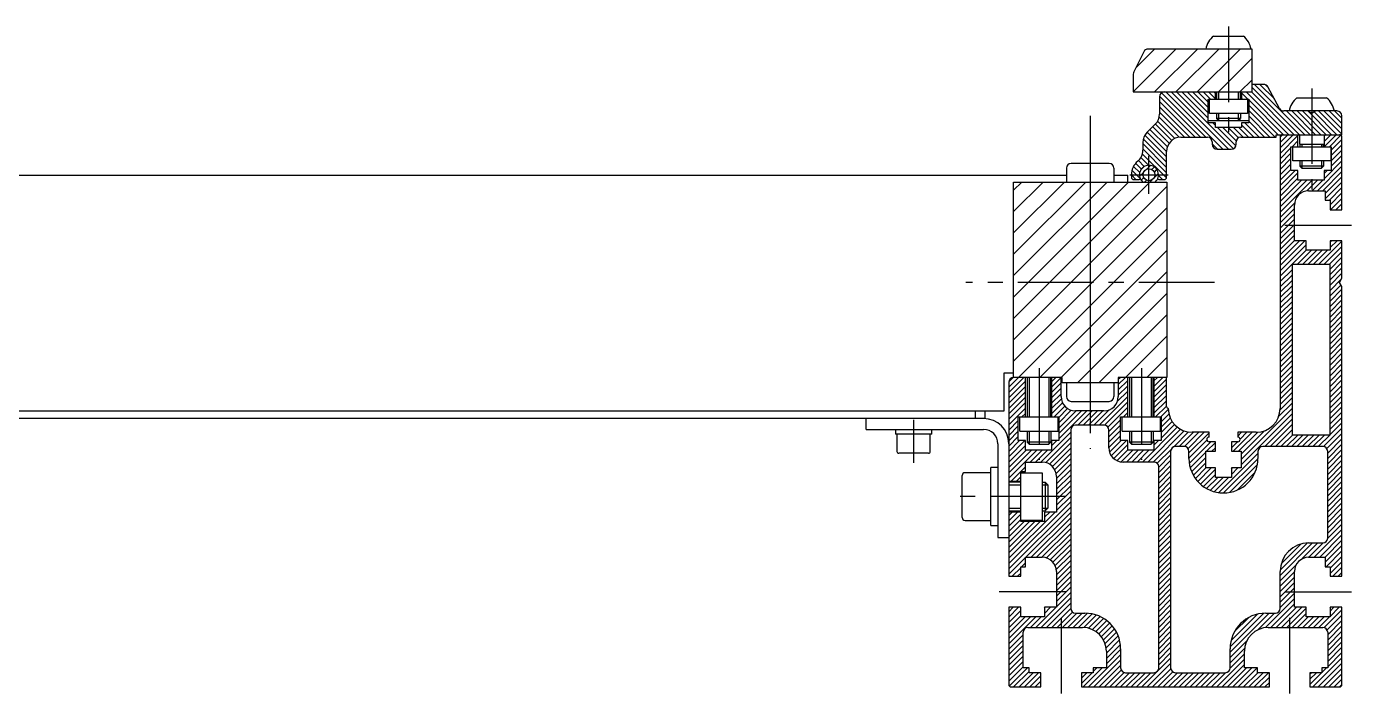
# Model space of a CAD drawing. Extents: x -10 to 4074, y -8 to 1101.
# Drawn here: x 3795.4 to 4073.7, y 66 to 206.8 of the extents above; entities that cross this region are included whole.
import ezdxf

# ---------------------------------------------------------------- set-up
doc = ezdxf.new("R2010")
doc.units = 0
doc.header["$LTSCALE"] = 0.5
doc.linetypes.add('CENTER', pattern=[50.8, 31.75, -6.35, 6.35, -6.35])
for name, color, linetype in [('MSM_CENTER', 1, 'CENTER'), ('MSM_CONTINUOUS', 7, 'CONTINUOUS'), ('MSM_NARROW', 5, 'CONTINUOUS')]:
    doc.layers.add(name, color=color, linetype=linetype)

msp = doc.modelspace()

# ---------------------------------------------------------------- linework, layer by layer
at = {"layer": 'MSM_CENTER'}
for p, q in [((4047.9, 206.75), (4047.9, 183.5)), ((4065.4, 193.75), (4065.4, 172.5)), ((4018.85, 188), (4018.85, 118)), ((4031.2, 171.6), (4031.2, 179.6)), ((4027.2, 175.6), (4035.2, 175.6)), ((4059.75, 165), (4073.75, 165)), ((4044.95, 153), (3992.75, 153)), ((4008.1, 135), (4008.1, 115.75)), ((4029.6, 135), (4029.6, 115.75)), ((3981.75, 124.1), (3981.75, 115.1)), ((4013.75, 108), (3989.95, 108)), ((4013.75, 88), (3999.75, 88)), ((4059.75, 88), (4073.75, 88)), ((4012.75, 82.5), (4012.75, 66)), ((4060.75, 82.5), (4060.75, 66))]:
    msp.add_line(p, q, dxfattribs=at)
at = {"layer": 'MSM_CONTINUOUS'}
for p, q in [((4044.77, 204.75), (4051.02, 204.75)), ((4030.12, 201.45), (4028.01, 197.21)), ((4052.9, 202), (4031.02, 202)), ((4052.9, 193), (4052.9, 202)), ((4027.9, 196.76), (4027.9, 193)), ((4027.9, 193), (4052.9, 193)), ((4045.15, 191.5), (4045.15, 193)), ((4045.4, 193), (4045.4, 191.5)), ((4050.4, 191.5), (4050.4, 193)), ((4050.65, 193), (4050.65, 191.5)), ((4055.3, 194.6), (4052.9, 194.6)), ((4058.62, 189.53), (4056.18, 194.07)), ((4033.4, 192), (4033.4, 188.34)), ((4043.65, 191.5), (4052.15, 191.5)), ((4043.65, 186.5), (4043.65, 191.5)), ((4043.9, 188.5), (4043.9, 191.5)), ((4051.9, 191.5), (4051.9, 188.5)), ((4052.15, 191.5), (4052.15, 186.5)), ((4062.27, 191.75), (4068.52, 191.75)), ((4043.65, 187), (4052.15, 187)), ((4051.9, 188.5), (4043.9, 188.5)), ((4045.4, 188.5), (4045.4, 187.43)), ((4050.4, 187.43), (4045.4, 187.43)), ((4045.4, 187.43), (4045.83, 187)), ((4049.97, 187), (4050.4, 187.43)), ((4050.4, 188.5), (4050.4, 187.43)), ((4070.7, 189), (4059.5, 189)), ((4065.4, 188.5), (4064.53, 189)), ((4066.27, 189), (4065.4, 188.5)), ((4071.7, 184), (4071.7, 188)), ((4032.52, 186.22), (4030.78, 184.48)), ((4045.15, 186.5), (4043.65, 186.5)), ((4045.15, 185.5), (4045.15, 186.5)), ((4050.65, 185.5), (4045.15, 185.5)), ((4050.65, 186.5), (4050.65, 185.5)), ((4052.15, 186.5), (4050.65, 186.5)), ((4057.9, 184), (4071.7, 184)), ((4057.9, 183.5), (4057.9, 184)), ((4062.5, 181.5), (4062.5, 184)), ((4062.8, 184), (4062.8, 182)), ((4068, 184), (4068, 181.5)), ((4029.9, 182.36), (4029.9, 180.74)), ((4037.9, 183.5), (4043.5, 183.5)), ((4044.5, 182.5), (4044.5, 182)), ((4045.5, 181), (4048.5, 181)), ((4049.5, 182), (4049.5, 182.5)), ((4050.5, 183.5), (4057.9, 183.5)), ((4058.75, 183.5), (4058.75, 126.51)), ((4061, 181.5), (4069.5, 181.5)), ((4061, 176.5), (4061, 181.5)), ((4061.4, 178.5), (4061.4, 181.5)), ((4062.8, 182), (4068, 182)), ((4062.9, 182), (4062.9, 181.5)), ((4067.9, 181.5), (4067.9, 182)), ((4069.4, 181.5), (4069.4, 178.5)), ((4069.5, 181.5), (4069.5, 176.5)), ((4071.75, 168.25), (4071.75, 183.5)), ((4034.9, 175.1), (4034.9, 180.5)), ((4069.4, 178.5), (4061.4, 178.5)), ((4062.9, 178.5), (4062.9, 177.43)), ((4067.9, 178.5), (4067.9, 177.43)), ((3539.65, 175.5), (4013.85, 175.5)), ((4013.85, 177), (4013.85, 174.08)), ((4022.85, 178), (4014.85, 178)), ((4023.85, 177), (4023.85, 174.08)), ((4023.85, 175.5), (4026.75, 175.5)), ((4026.75, 174.08), (4026.75, 175.5)), ((4027.5, 175.6), (4027.5, 175.1)), ((4062.5, 176.5), (4061, 176.5)), ((4062.5, 174.5), (4062.5, 176.5)), ((4067.9, 177.43), (4062.9, 177.43)), ((4062.9, 177.43), (4063.33, 177)), ((4063.33, 177), (4067.47, 177)), ((4067.47, 177), (4067.9, 177.43)), ((4068, 176.5), (4068, 174.5)), ((4069.5, 176.5), (4068, 176.5)), ((4002.75, 174.08), (4034.95, 174.08)), ((4002.75, 133), (4002.75, 174.08)), ((4018.85, 174.08), (4018.85, 131.92)), ((4028, 174.6), (4029.11, 174.6)), ((4033.29, 174.6), (4034.4, 174.6)), ((4034.95, 174.08), (4034.95, 133)), ((4068, 174.5), (4062.5, 174.5)), ((4064.75, 172.25), (4068.25, 172.25)), ((4068.25, 172.25), (4068.25, 170.25)), ((4068.25, 170.25), (4069.25, 170.25)), ((4069.25, 170.25), (4069.25, 168.25)), ((4061.75, 161.75), (4061.75, 169.25)), ((4069.25, 168.25), (4071.75, 168.25)), ((4064.25, 161.75), (4061.75, 161.75)), ((4064.25, 159.75), (4064.25, 161.75)), ((4071.75, 161.75), (4069.25, 161.75)), ((4069.25, 161.75), (4069.25, 159.75)), ((4071.75, 153.87), (4071.75, 161.75)), ((4069.25, 159.75), (4064.25, 159.75)), ((4069.25, 156.75), (4061.25, 156.75)), ((4061.25, 156.75), (4061.25, 121)), ((4069.25, 121), (4069.25, 156.75)), ((4071.25, 153), (4071.75, 153.87)), ((4071.75, 152.13), (4071.25, 153)), ((4071.75, 91.25), (4071.75, 152.13)), ((4000.75, 126), (4000.75, 134)), ((4000.75, 134), (4002.75, 134)), ((4001.75, 132), (4001.75, 91.25)), ((4012.95, 133), (4002.75, 133)), ((4005.25, 124.75), (4005.25, 133)), ((4005.6, 133), (4005.6, 124.75)), ((4010.6, 124.75), (4010.6, 133)), ((4010.75, 133), (4010.75, 124.75)), ((4012.75, 129), (4012.75, 133)), ((4012.95, 131.92), (4012.95, 133)), ((4024.75, 131.92), (4012.95, 131.92)), ((4013.85, 131.92), (4013.85, 129)), ((4023.85, 131.92), (4023.85, 129)), ((4024.75, 133), (4024.75, 129)), ((4034.95, 133), (4024.75, 133)), ((4026.75, 124.75), (4026.75, 133)), ((4027.1, 133), (4027.1, 124.75)), ((4032.1, 124.75), (4032.1, 133)), ((4032.25, 133), (4032.25, 124.75)), ((4034.85, 126.91), (4034.85, 133)), ((3552.75, 126), (4000.75, 126)), ((3994.75, 124.4), (3994.75, 126)), ((3996.75, 124.4), (3996.75, 126)), ((4014.85, 128), (4022.85, 128)), ((4021.75, 126), (4015.75, 126)), ((3996.75, 124.4), (3556.75, 124.4)), ((3971.75, 122.1), (3971.75, 124.4)), ((4003.75, 124.75), (4012.25, 124.75)), ((4003.75, 119.75), (4003.75, 124.75)), ((4004.1, 121.75), (4004.1, 124.75)), ((4012.1, 121.75), (4012.1, 124.75)), ((4012.25, 124.75), (4012.25, 119.75)), ((4021.75, 123), (4015.75, 123)), ((4025.25, 124.75), (4033.75, 124.75)), ((4025.25, 119.75), (4025.25, 124.75)), ((4025.6, 121.75), (4025.6, 124.75)), ((4033.6, 121.75), (4033.6, 124.75)), ((4033.75, 124.75), (4033.75, 119.75)), ((3971.75, 122.1), (3996.45, 122.1)), ((3977.95, 122.1), (3977.95, 121.1)), ((3985.55, 121.1), (3977.95, 121.1)), ((3978.25, 121.1), (3978.25, 117.5)), ((3985.25, 117.5), (3985.25, 121.1)), ((3985.55, 121.1), (3985.55, 122.1)), ((4005.25, 119.75), (4003.75, 119.75)), ((4004.1, 121.75), (4012.1, 121.75)), ((4005.25, 117.75), (4005.25, 119.75)), ((4005.6, 121.75), (4005.6, 119.43)), ((4010.6, 121.75), (4010.6, 119.43)), ((4010.75, 119.75), (4010.75, 117.75)), ((4012.25, 119.75), (4010.75, 119.75)), ((4014.75, 122), (4014.75, 84.5)), ((4022.75, 118.25), (4022.75, 122)), ((4026.75, 119.75), (4025.25, 119.75)), ((4025.6, 121.75), (4033.6, 121.75)), ((4026.75, 117.75), (4026.75, 119.75)), ((4027.1, 121.75), (4027.1, 119.43)), ((4032.1, 121.75), (4032.1, 119.43)), ((4032.25, 119.75), (4032.25, 117.75)), ((4033.75, 119.75), (4032.25, 119.75)), ((4043.85, 121.51), (4040.25, 121.51)), ((4043.85, 120.51), (4043.85, 121.51)), ((4049.85, 121.51), (4049.85, 120.51)), ((4053.75, 121.51), (4049.85, 121.51)), ((4061.25, 121), (4069.25, 121)), ((3984.85, 117.1), (3978.65, 117.1)), ((3999.45, 119.1), (3999.45, 99.4)), ((4010.75, 117.75), (4005.25, 117.75)), ((4010.6, 119.43), (4005.6, 119.43)), ((4005.6, 119.43), (4006.03, 119)), ((4006.03, 119), (4010.17, 119)), ((4010.17, 119), (4010.6, 119.43)), ((4032.25, 117.75), (4026.75, 117.75)), ((4032.1, 119.43), (4027.1, 119.43)), ((4027.1, 119.43), (4027.53, 119)), ((4027.53, 119), (4031.67, 119)), ((4031.67, 119), (4032.1, 119.43)), ((4035.75, 117.5), (4035.75, 72)), ((4038.6, 118.5), (4036.75, 118.5)), ((4039.6, 116), (4039.6, 117.5)), ((4043.15, 117.51), (4045.15, 117.51)), ((4043.15, 114.01), (4043.15, 117.51)), ((4045.15, 119.51), (4043.85, 119.51)), ((4045.15, 117.51), (4045.15, 119.51)), ((4048.55, 119.51), (4048.55, 117.51)), ((4049.85, 119.51), (4048.55, 119.51)), ((4048.55, 117.51), (4050.55, 117.51)), ((4050.55, 117.51), (4050.55, 114.01)), ((4054.1, 117.5), (4054.1, 116)), ((4067.75, 118.5), (4055.1, 118.5)), ((4068.75, 99.25), (4068.75, 117.5)), ((4005.25, 115.25), (4008.75, 115.25)), ((4005.25, 113.25), (4005.25, 115.25)), ((4032.25, 115.25), (4025.75, 115.25)), ((4033.25, 72), (4033.25, 114.25)), ((3991.95, 103.6), (3991.95, 112.4)), ((3997.95, 113), (3992.55, 113)), ((3997.95, 101.9), (3997.95, 114.1)), ((3999.45, 114.1), (3997.95, 114.1)), ((4004.25, 102.75), (4004.25, 113.25)), ((4004.25, 113.25), (4005.25, 113.25)), ((4004.25, 113), (4008.75, 113)), ((4008.75, 113), (4008.75, 103)), ((4011.75, 112.25), (4011.75, 104.75)), ((4045.15, 114.01), (4043.15, 114.01)), ((4045.15, 112.01), (4045.15, 114.01)), ((4048.55, 112.01), (4045.15, 112.01)), ((4048.55, 114.01), (4048.55, 112.01)), ((4050.55, 114.01), (4048.55, 114.01)), ((4001.75, 111.25), (4004.25, 111.25)), ((4004.25, 111), (4001.75, 111)), ((4008.75, 111), (4009.41, 111)), ((4009.95, 110.46), (4009.41, 111)), ((4009.41, 111), (4009.41, 105)), ((4009.95, 110.46), (4009.95, 105.54)), ((4001.75, 105), (4004.25, 105)), ((4004.25, 104.75), (4001.75, 104.75)), ((4008.75, 105), (4009.41, 105)), ((4009.25, 104.75), (4009.25, 102.75)), ((4011.75, 104.75), (4009.25, 104.75)), ((4009.41, 105), (4009.95, 105.54)), ((3992.55, 103), (3997.95, 103)), ((3997.95, 101.9), (3999.45, 101.9)), ((4008.75, 103), (4004.25, 103)), ((4009.25, 102.75), (4004.25, 102.75)), ((3999.45, 99.4), (4001.75, 99.4)), ((4064.75, 98.25), (4067.75, 98.25)), ((4005.25, 95.25), (4008.75, 95.25)), ((4005.25, 93.25), (4005.25, 95.25)), ((4064.75, 95.25), (4068.25, 95.25)), ((4068.25, 95.25), (4068.25, 93.25)), ((4004.25, 91.25), (4004.25, 93.25)), ((4004.25, 93.25), (4005.25, 93.25)), ((4011.75, 92.25), (4011.75, 84.75)), ((4058.75, 84.5), (4058.75, 92.25)), ((4061.75, 84.75), (4061.75, 92.25)), ((4068.25, 93.25), (4069.25, 93.25)), ((4069.25, 93.25), (4069.25, 91.25)), ((4001.75, 91.25), (4004.25, 91.25)), ((4069.25, 91.25), (4071.75, 91.25)), ((4001.75, 84.75), (4001.75, 68.5)), ((4004.25, 84.75), (4001.75, 84.75)), ((4004.25, 82.75), (4004.25, 84.75)), ((4009.25, 84.75), (4009.25, 82.75)), ((4011.75, 84.75), (4009.25, 84.75)), ((4064.25, 84.75), (4061.75, 84.75)), ((4064.25, 82.75), (4064.25, 84.75)), ((4069.25, 84.75), (4069.25, 82.75)), ((4071.75, 84.75), (4069.25, 84.75)), ((4071.75, 68.5), (4071.75, 84.75)), ((4009.25, 82.75), (4004.25, 82.75)), ((4015.75, 83.5), (4017.75, 83.5)), ((4055.75, 83.5), (4057.75, 83.5)), ((4069.25, 82.75), (4064.25, 82.75)), ((4004.75, 72), (4004.75, 79.5)), ((4005.75, 80.5), (4017.25, 80.5)), ((4056.25, 80.5), (4067.75, 80.5)), ((4068.75, 79.5), (4068.75, 72)), ((4022.25, 75.5), (4022.25, 72)), ((4025.25, 76), (4025.25, 72)), ((4048.25, 72), (4048.25, 76)), ((4051.25, 72), (4051.25, 75.5)), ((4006, 72), (4004.75, 72)), ((4006, 71), (4006, 72)), ((4008.5, 71), (4006, 71)), ((4008.5, 68), (4008.5, 71)), ((4017, 71), (4017, 68)), ((4019.5, 71), (4017, 71)), ((4019.5, 72), (4019.5, 71)), ((4022.25, 72), (4019.5, 72)), ((4026.25, 71), (4032.25, 71)), ((4036.75, 71), (4047.25, 71)), ((4054, 72), (4051.25, 72)), ((4054, 71), (4054, 72)), ((4056.5, 71), (4054, 71)), ((4056.5, 68), (4056.5, 71)), ((4065, 71), (4065, 68)), ((4067.5, 71), (4065, 71)), ((4067.5, 72), (4067.5, 71)), ((4068.75, 72), (4067.5, 72)), ((4002.25, 68), (4008.5, 68)), ((4017, 68), (4056.5, 68)), ((4065, 68), (4071.25, 68))]:
    msp.add_line(p, q, dxfattribs=at)
msp.add_circle((4031.2, 175.6), 1.25, dxfattribs=at)
for centre, radius, start, end in [((4047.81, 201.1), 4.75, 129.7731, 169.0684), ((4047.99, 201.1), 4.75, 10.9316, 50.2269), ((4031.02, 201), 1, 90, 153.4349), ((4028.9, 196.76), 1, 153.4349, 180), ((4034.4, 192), 1, 90, 180), ((4055.3, 193.6), 1, 28.1786, 90), ((4059.5, 190), 1, 208.1786, 270), ((4065.31, 188.1), 4.75, 129.7731, 169.0684), ((4065.49, 188.1), 4.75, 10.9316, 50.2269), ((4030.4, 188.34), 3, 315, 0), ((4070.7, 188), 1, 360, 90), ((4032.9, 182.36), 3, 135, 180), ((4059.25, 183.5), 0.5, 90, 180), ((4071.25, 183.5), 0.5, 360, 90), ((4037.9, 180.5), 3, 90, 180), ((4043.5, 182.5), 1, 360, 90), ((4045.5, 182), 1, 180, 270), ((4048.5, 182), 1, 270, 0), ((4050.5, 182.5), 1, 90, 180), ((4031.2, 175.6), 3.7, 129.9255, 180), ((4026.9, 180.74), 3, 309.9255, 360), ((4014.85, 177), 1, 90, 180), ((4022.85, 177), 1, 0, 90), ((4031.2, 175.6), 2, 310.5358, 229.4642), ((4028, 175.1), 0.5, 180, 270), ((4029.11, 174.9), 0.3, 270, 333.3458), ((4033.29, 174.9), 0.3, 206.6542, 270), ((4034.4, 175.1), 0.5, 270, 360), ((4064.75, 169.25), 3, 90, 180), ((4002.75, 132), 1, 90, 180), ((4015.75, 129), 3, 180, 270), ((4014.85, 129), 1, 180, 270), ((4021.75, 129), 3, 270, 0), ((4022.85, 129), 1, 270, 360), ((4035.73, 127.38), 1, 208.5701, 241.4299), ((4040.25, 126.51), 5, 180, 270), ((4053.75, 126.51), 5, 270, 360), ((3996.45, 119.1), 5.3, 0, 90), ((4015.75, 122), 1, 90, 180), ((4021.75, 122), 1, 360, 90), ((3996.45, 119.1), 3, 360, 90), ((4043.85, 120.01), 0.5, 90, 270), ((4049.85, 120.01), 0.5, 270, 90), ((3978.65, 117.5), 0.4, 180, 270), ((3984.85, 117.5), 0.4, 270, 0), ((4025.75, 118.25), 3, 180, 270), ((4036.75, 117.5), 1, 90, 180), ((4038.6, 117.5), 1, 360, 90), ((4055.1, 117.5), 1, 90, 180), ((4067.75, 117.5), 1, 360, 90), ((4008.75, 112.25), 3, 360, 90), ((4032.25, 114.25), 1, 360, 90), ((4046.85, 116), 7.25, 180, 0), ((3992.55, 112.4), 0.6, 90, 180), ((3992.55, 103.6), 0.6, 180, 270), ((4064.75, 92.25), 6, 90, 180), ((4067.75, 99.25), 1, 270, 0), ((4008.75, 92.25), 3, 360, 90), ((4064.75, 92.25), 3, 90, 180), ((4015.75, 84.5), 1, 180, 270), ((4057.75, 84.5), 1, 270, 0), ((4017.75, 76), 7.5, 0, 90), ((4055.75, 76), 7.5, 90, 180), ((4005.75, 79.5), 1, 90, 180), ((4017.25, 75.5), 5, 0, 90), ((4056.25, 75.5), 5, 90, 180), ((4067.75, 79.5), 1, 360, 90), ((4026.25, 72), 1, 180, 270), ((4032.25, 72), 1, 270, 0), ((4036.75, 72), 1, 180, 270), ((4047.25, 72), 1, 270, 0), ((4002.25, 68.5), 0.5, 180, 270), ((4071.25, 68.5), 0.5, 270, 0)]:
    msp.add_arc(centre, radius, start, end, dxfattribs=at)
at = {"layer": 'MSM_NARROW'}
for p, q in [((4027.9, 193.03), (4036.87, 202)), ((4028.42, 198.04), (4032.38, 202)), ((4032.36, 193), (4041.36, 202)), ((4036.85, 193), (4045.85, 202)), ((4041.34, 193), (4050.34, 202)), ((4045.83, 193), (4052.9, 200.07)), ((4050.32, 193), (4052.9, 195.58)), ((4042.01, 183.5), (4033.41, 192.1)), ((4043.13, 183.5), (4033.82, 192.81)), ((4046.75, 181), (4034.75, 193)), ((4047.88, 181), (4035.88, 193)), ((4048.91, 181.09), (4037, 193)), ((4043.65, 187.47), (4038.12, 193)), ((4043.65, 188.59), (4039.24, 193)), ((4043.65, 189.72), (4040.37, 193)), ((4043.65, 190.84), (4041.49, 193)), ((4044.11, 191.5), (4042.61, 193)), ((4045.15, 191.58), (4043.73, 193)), ((4045.15, 192.71), (4044.86, 193)), ((4045.83, 193), (4045.83, 191.5)), ((4049.97, 193), (4049.97, 191.5)), ((4051.97, 191.5), (4050.65, 192.82)), ((4060.59, 184), (4051.59, 193)), ((4061.71, 184), (4052.71, 193)), ((4062.84, 184), (4052.9, 193.94)), ((4063.96, 184), (4053.36, 194.6)), ((4057.54, 191.55), (4054.48, 194.6)), ((4056.24, 193.96), (4055.68, 194.52)), ((4040.89, 183.5), (4033.4, 190.99)), ((4039.76, 183.5), (4033.4, 189.86)), ((4050.85, 191.5), (4050.65, 191.7)), ((4059.47, 184), (4052.15, 191.32)), ((4058.35, 184), (4052.15, 190.2)), ((4036.66, 183.23), (4033.02, 186.88)), ((4037.54, 183.48), (4033.33, 187.69)), ((4038.64, 183.5), (4033.4, 188.74)), ((4045.83, 188.5), (4045.83, 187)), ((4049.97, 188.5), (4049.97, 187)), ((4057.72, 183.5), (4052.15, 189.07)), ((4056.6, 183.5), (4052.15, 187.95)), ((4055.48, 183.5), (4052.15, 186.83)), ((4065.08, 184), (4060.08, 189)), ((4066.2, 184), (4061.2, 189)), ((4067.33, 184), (4062.33, 189)), ((4068.45, 184), (4063.45, 189)), ((4069.57, 184), (4064.62, 188.95)), ((4070.69, 184), (4065.9, 188.79)), ((4071.7, 184.12), (4066.82, 189)), ((4071.7, 185.24), (4067.94, 189)), ((4071.7, 186.36), (4069.06, 189)), ((4071.7, 187.49), (4070.19, 189)), ((4034.9, 179.38), (4030.35, 183.93)), ((4034.9, 180.51), (4030.85, 184.55)), ((4035.06, 181.47), (4031.41, 185.11)), ((4035.44, 182.21), (4031.98, 185.68)), ((4035.97, 182.8), (4032.54, 186.24)), ((4045.15, 185.97), (4044.62, 186.5)), ((4049.44, 181.68), (4045.62, 185.5)), ((4049.53, 182.72), (4046.74, 185.5)), ((4050, 183.37), (4047.87, 185.5)), ((4050.99, 183.5), (4048.99, 185.5)), ((4052.11, 183.5), (4050.11, 185.5)), ((4053.23, 183.5), (4050.65, 186.08)), ((4054.36, 183.5), (4051.36, 186.5)), ((4058.75, 183.47), (4059.28, 184)), ((4058.75, 182.35), (4060.4, 184)), ((4058.75, 181.23), (4061.52, 184)), ((4058.75, 180.1), (4062.5, 183.85)), ((4068, 181.5), (4070.5, 184)), ((4068, 182.62), (4069.38, 184)), ((4068, 183.74), (4068.26, 184)), ((4069.13, 181.5), (4071.54, 183.91)), ((4034.9, 177.14), (4029.9, 182.14)), ((4034.9, 176.02), (4029.9, 181.02)), ((4034.9, 178.26), (4030.01, 183.15)), ((4045.63, 181), (4044.5, 182.13)), ((4057.85, 183.5), (4057.9, 183.55)), ((4058.75, 178.98), (4061, 181.23)), ((4061.27, 181.5), (4062.5, 182.73)), ((4062.39, 181.5), (4062.5, 181.61)), ((4063.33, 182), (4063.33, 181.5)), ((4067.47, 182), (4067.47, 181.5)), ((4069.5, 180.75), (4071.75, 183)), ((4069.5, 179.63), (4071.75, 181.88)), ((4030.21, 177.34), (4028.98, 178.57)), ((4031.08, 177.59), (4029.47, 179.2)), ((4034.87, 174.93), (4029.8, 179.99)), ((4058.75, 177.86), (4061, 180.11)), ((4058.75, 176.74), (4061, 178.99)), ((4063.33, 178.5), (4063.33, 177)), ((4067.47, 178.5), (4067.47, 177)), ((4068, 174.76), (4071.75, 178.51)), ((4069.5, 178.51), (4071.75, 180.76)), ((4069.5, 177.38), (4071.75, 179.63)), ((4028.46, 174.6), (4027.5, 175.56)), ((4029.36, 174.82), (4027.63, 176.55)), ((4029.25, 176.05), (4027.95, 177.36)), ((4029.61, 176.81), (4028.4, 178.02)), ((4029.23, 175.28), (4030.06, 176.11)), ((4029.53, 176.7), (4030.09, 177.27)), ((4030.69, 176.74), (4031.52, 177.57)), ((4031.78, 176.71), (4032.33, 177.25)), ((4032.26, 174.95), (4033.18, 175.86)), ((4032.33, 176.13), (4032.88, 176.68)), ((4034.07, 174.6), (4033.2, 175.48)), ((4058.75, 175.61), (4061, 177.86)), ((4058.75, 174.49), (4061, 176.74)), ((4058.75, 173.37), (4061.88, 176.5)), ((4058.75, 172.25), (4062.5, 176)), ((4066.61, 172.25), (4071.75, 177.39)), ((4067.73, 172.25), (4071.75, 176.27)), ((4068, 175.88), (4068.62, 176.5)), ((4002.75, 145.43), (4031.85, 174.54)), ((4002.75, 172.37), (4004.46, 174.08)), ((4002.75, 167.88), (4008.95, 174.08)), ((4002.75, 163.39), (4013.44, 174.08)), ((4002.75, 158.9), (4017.93, 174.08)), ((4002.75, 154.41), (4022.42, 174.08)), ((4002.75, 149.92), (4026.91, 174.08)), ((4002.75, 140.94), (4034.95, 173.14)), ((4029.55, 174.47), (4030.09, 175.02)), ((4030.28, 174.08), (4030.67, 174.47)), ((4058.75, 171.12), (4062.5, 174.87)), ((4058.75, 170), (4063.25, 174.5)), ((4058.75, 168.88), (4064.37, 174.5)), ((4058.75, 167.76), (4065.49, 174.5)), ((4064.34, 172.22), (4066.62, 174.5)), ((4065.49, 172.25), (4067.74, 174.5)), ((4068.25, 171.64), (4071.75, 175.14)), ((4068.25, 170.52), (4071.75, 174.02)), ((4069.1, 170.25), (4071.75, 172.9)), ((4069.25, 169.28), (4071.75, 171.78)), ((4069.35, 168.25), (4071.75, 170.65)), ((4002.75, 136.45), (4034.95, 168.65)), ((4058.75, 166.63), (4061.78, 169.66)), ((4058.75, 165.51), (4061.75, 168.51)), ((4058.75, 164.39), (4061.75, 167.39)), ((4070.47, 168.25), (4071.75, 169.53)), ((4071.59, 168.25), (4071.75, 168.41)), ((4058.75, 163.27), (4061.75, 166.27)), ((4058.75, 162.14), (4061.75, 165.14)), ((4003.79, 133), (4034.95, 164.16)), ((4058.75, 161.02), (4061.75, 164.02)), ((4058.75, 159.9), (4061.75, 162.9)), ((4058.75, 158.78), (4061.75, 161.78)), ((4058.75, 157.65), (4062.85, 161.75)), ((4058.75, 156.53), (4063.97, 161.75)), ((4066.83, 156.75), (4071.75, 161.67)), ((4069.25, 161.42), (4069.58, 161.75)), ((4069.25, 160.29), (4070.71, 161.75)), ((4008.28, 133), (4034.95, 159.67)), ((4058.75, 155.41), (4064.25, 160.91)), ((4058.75, 154.29), (4064.25, 159.79)), ((4062.34, 156.75), (4065.34, 159.75)), ((4063.46, 156.75), (4066.46, 159.75)), ((4064.58, 156.75), (4067.58, 159.75)), ((4065.71, 156.75), (4068.71, 159.75)), ((4067.95, 156.75), (4071.75, 160.55)), ((4069.07, 156.75), (4071.75, 159.43)), ((4069.25, 155.8), (4071.75, 158.3)), ((4069.25, 154.68), (4071.75, 157.18)), ((4069.25, 153.56), (4071.75, 156.06)), ((4012.77, 133), (4034.95, 155.18)), ((4058.75, 153.16), (4061.25, 155.66)), ((4058.75, 152.04), (4061.25, 154.54)), ((4058.75, 150.92), (4061.25, 153.42)), ((4069.25, 152.44), (4071.75, 154.94)), ((4069.25, 151.31), (4071.68, 153.74)), ((4016.18, 131.92), (4034.95, 150.69)), ((4058.75, 149.79), (4061.25, 152.29)), ((4058.75, 148.67), (4061.25, 151.17)), ((4069.25, 150.19), (4071.55, 152.49)), ((4069.25, 149.07), (4071.75, 151.57)), ((4069.25, 147.95), (4071.75, 150.45)), ((4058.75, 147.55), (4061.25, 150.05)), ((4058.75, 146.43), (4061.25, 148.93)), ((4058.75, 145.3), (4061.25, 147.8)), ((4069.25, 146.82), (4071.75, 149.32)), ((4069.25, 145.7), (4071.75, 148.2)), ((4020.67, 131.92), (4034.95, 146.2)), ((4058.75, 144.18), (4061.25, 146.68)), ((4058.75, 143.06), (4061.25, 145.56)), ((4069.25, 144.58), (4071.75, 147.08)), ((4069.25, 143.46), (4071.75, 145.96)), ((4069.25, 142.33), (4071.75, 144.83)), ((4058.75, 141.94), (4061.25, 144.44)), ((4058.75, 140.81), (4061.25, 143.31)), ((4058.75, 139.69), (4061.25, 142.19)), ((4069.25, 141.21), (4071.75, 143.71)), ((4069.25, 140.09), (4071.75, 142.59)), ((4026.24, 133), (4034.95, 141.71)), ((4058.75, 138.57), (4061.25, 141.07)), ((4058.75, 137.45), (4061.25, 139.95)), ((4069.25, 138.97), (4071.75, 141.47)), ((4069.25, 137.84), (4071.75, 140.34)), ((4069.25, 136.72), (4071.75, 139.22)), ((4030.73, 133), (4034.95, 137.22)), ((4058.75, 136.32), (4061.25, 138.82)), ((4058.75, 135.2), (4061.25, 137.7)), ((4058.75, 134.08), (4061.25, 136.58)), ((4069.25, 135.6), (4071.75, 138.1)), ((4069.25, 134.48), (4071.75, 136.98)), ((4058.75, 132.96), (4061.25, 135.46)), ((4058.75, 131.83), (4061.25, 134.33)), ((4069.25, 133.35), (4071.75, 135.85)), ((4069.25, 132.23), (4071.75, 134.73)), ((4001.75, 130.96), (4003.79, 133)), ((4001.75, 129.84), (4004.91, 133)), ((4001.75, 128.72), (4005.25, 132.22)), ((4001.75, 127.59), (4005.25, 131.09)), ((4001.76, 132.1), (4002.65, 132.99)), ((4006.03, 133), (4006.03, 124.75)), ((4010.17, 133), (4010.17, 124.75)), ((4010.75, 132.1), (4011.65, 133)), ((4010.75, 130.98), (4012.75, 132.98)), ((4010.75, 129.86), (4012.75, 131.86)), ((4024.75, 132.63), (4025.12, 133)), ((4024.75, 131.51), (4026.24, 133)), ((4024.75, 130.39), (4026.75, 132.39)), ((4024.75, 129.27), (4026.75, 131.27)), ((4027.53, 133), (4027.53, 124.75)), ((4031.67, 133), (4031.67, 124.75)), ((4032.25, 131.15), (4034.1, 133)), ((4032.25, 132.28), (4032.97, 133)), ((4032.25, 130.03), (4034.85, 132.63)), ((4032.25, 128.91), (4034.85, 131.51)), ((4058.75, 130.71), (4061.25, 133.21)), ((4058.75, 129.59), (4061.25, 132.09)), ((4058.75, 128.47), (4061.25, 130.97)), ((4069.25, 131.11), (4071.75, 133.61)), ((4069.25, 129.99), (4071.75, 132.49)), ((4069.25, 128.86), (4071.75, 131.36)), ((4001.75, 126.47), (4005.25, 129.97)), ((4001.75, 125.35), (4005.25, 128.85)), ((4010.75, 128.74), (4012.75, 130.74)), ((4010.75, 127.61), (4012.75, 129.61)), ((4010.75, 126.49), (4012.79, 128.53)), ((4020.73, 123), (4026.75, 129.02)), ((4024.55, 127.94), (4026.75, 130.14)), ((4032.25, 127.79), (4034.85, 130.39)), ((4032.25, 126.66), (4034.85, 129.26)), ((4032.25, 125.54), (4034.85, 128.14)), ((4058.73, 126.2), (4061.25, 128.72)), ((4058.75, 127.34), (4061.25, 129.84)), ((4069.25, 127.74), (4071.75, 130.24)), ((4069.25, 126.62), (4071.75, 129.12)), ((4001.75, 124.23), (4005.25, 127.73)), ((4001.75, 123.1), (4005.25, 126.6)), ((4004.52, 124.75), (4005.25, 125.48)), ((4010.75, 125.37), (4013.06, 127.68)), ((4011.25, 124.75), (4013.51, 127.01)), ((4012.25, 124.62), (4014.11, 126.49)), ((4012.25, 123.5), (4014.88, 126.13)), ((4012.25, 121.26), (4016.99, 126)), ((4012.25, 122.38), (4015.87, 126)), ((4012.25, 120.13), (4018.12, 126)), ((4016.24, 123), (4019.24, 126)), ((4017.36, 123), (4020.36, 126)), ((4018.48, 123), (4021.48, 126)), ((4019.61, 123), (4022.81, 126.2)), ((4021.85, 123), (4026.75, 127.9)), ((4022.56, 122.59), (4026.75, 126.78)), ((4025.85, 124.75), (4026.75, 125.65)), ((4032.58, 124.75), (4034.85, 127.02)), ((4033.71, 124.75), (4035.26, 126.31)), ((4033.75, 123.67), (4035.4, 125.32)), ((4050.55, 115.78), (4061.25, 126.48)), ((4050.55, 114.65), (4061.25, 125.35)), ((4058.44, 124.79), (4061.25, 127.6)), ((4069.25, 125.5), (4071.75, 128)), ((4069.25, 124.37), (4071.75, 126.87)), ((4069.25, 123.25), (4071.75, 125.75)), ((4001.75, 121.98), (4003.75, 123.98)), ((4001.75, 120.86), (4003.75, 122.86)), ((4022.75, 121.65), (4025.25, 124.15)), ((4022.75, 120.53), (4025.25, 123.03)), ((4029.82, 115.25), (4037.15, 122.58)), ((4033.75, 122.55), (4035.68, 124.48)), ((4033.75, 121.43), (4036.08, 123.76)), ((4033.75, 120.3), (4036.57, 123.13)), ((4055.52, 118.5), (4061.25, 124.23)), ((4056.64, 118.5), (4061.25, 123.11)), ((4069.25, 122.13), (4071.75, 124.63)), ((4069.25, 121.01), (4071.75, 123.51)), ((4001.75, 119.74), (4003.75, 121.74)), ((4001.75, 118.61), (4003.75, 120.61)), ((4001.75, 117.49), (4004.01, 119.75)), ((4001.75, 116.37), (4005.13, 119.75)), ((4006.03, 121.75), (4006.03, 119)), ((4008.49, 115.25), (4014.75, 121.51)), ((4009.51, 115.15), (4014.75, 120.39)), ((4010.17, 121.75), (4010.17, 119)), ((4010.75, 118.63), (4011.87, 119.75)), ((4022.75, 119.41), (4025.25, 121.91)), ((4022.75, 118.29), (4025.25, 120.79)), ((4022.9, 117.31), (4025.34, 119.75)), ((4023.27, 116.56), (4026.46, 119.75)), ((4027.53, 121.75), (4027.53, 119)), ((4030.94, 115.25), (4037.83, 122.14)), ((4031.67, 121.75), (4031.67, 119)), ((4032.06, 115.25), (4038.6, 121.79)), ((4032.25, 119.72), (4032.28, 119.75)), ((4032.25, 118.8), (4033.2, 119.75)), ((4036.34, 118.4), (4039.5, 121.57)), ((4037.56, 118.5), (4040.56, 121.51)), ((4038.67, 118.49), (4041.69, 121.51)), ((4039.4, 118.09), (4042.81, 121.51)), ((4039.6, 117.17), (4043.85, 121.42)), ((4039.6, 116.05), (4043.39, 119.84)), ((4048.91, 117.51), (4052.91, 121.51)), ((4049.85, 120.69), (4050.67, 121.51)), ((4050.03, 117.51), (4054.05, 121.52)), ((4050.34, 120.06), (4051.79, 121.51)), ((4050.55, 116.9), (4055.46, 121.81)), ((4057.76, 118.5), (4061.25, 121.99)), ((4058.89, 118.5), (4061.39, 121)), ((4060.01, 118.5), (4062.51, 121)), ((4061.13, 118.5), (4063.63, 121)), ((4062.25, 118.5), (4064.75, 121)), ((4063.38, 118.5), (4065.88, 121)), ((4064.5, 118.5), (4067, 121)), ((4065.62, 118.5), (4068.12, 121)), ((4066.74, 118.5), (4069.24, 121)), ((4067.85, 118.49), (4071.75, 122.38)), ((4068.56, 118.07), (4071.75, 121.26)), ((4068.75, 117.14), (4071.75, 120.14)), ((4001.75, 115.25), (4005.25, 118.75)), ((4001.75, 114.12), (4005.38, 117.75)), ((4001.75, 113), (4006.5, 117.75)), ((4001.75, 111.88), (4007.62, 117.75)), ((4006.24, 115.25), (4008.74, 117.75)), ((4007.37, 115.25), (4009.87, 117.75)), ((4010.3, 114.82), (4014.75, 119.27)), ((4010.92, 114.32), (4014.75, 118.14)), ((4011.4, 113.67), (4014.75, 117.02)), ((4023.8, 115.97), (4026.75, 118.92)), ((4024.48, 115.53), (4026.75, 117.79)), ((4025.35, 115.28), (4027.83, 117.75)), ((4026.45, 115.25), (4028.95, 117.75)), ((4027.57, 115.25), (4030.07, 117.75)), ((4028.7, 115.25), (4031.2, 117.75)), ((4032.92, 114.99), (4035.85, 117.91)), ((4039.68, 115.01), (4044.18, 119.51)), ((4039.87, 114.07), (4043.15, 117.36)), ((4043.3, 117.51), (4045.15, 119.36)), ((4044.42, 117.51), (4045.15, 118.23)), ((4045.85, 108.83), (4054.1, 117.08)), ((4048.55, 119.39), (4048.67, 119.51)), ((4048.55, 118.27), (4049.79, 119.51)), ((4068.75, 116.02), (4071.75, 119.02)), ((4068.75, 114.89), (4071.75, 117.89)), ((4002.24, 111.25), (4005.25, 114.26)), ((4011.69, 112.84), (4014.75, 115.9)), ((4011.75, 111.78), (4014.75, 114.78)), ((4033.25, 114.19), (4035.75, 116.69)), ((4033.25, 113.07), (4035.75, 115.57)), ((4033.25, 111.95), (4035.75, 114.45)), ((4040.15, 113.23), (4043.15, 116.23)), ((4040.52, 112.48), (4043.15, 115.11)), ((4046.89, 108.75), (4054.1, 115.96)), ((4048.13, 108.87), (4053.98, 114.72)), ((4068.75, 113.77), (4071.75, 116.77)), ((4068.75, 112.65), (4071.75, 115.65)), ((4068.75, 111.53), (4071.75, 114.53)), ((4003.37, 111.25), (4004.25, 112.13)), ((4011.75, 110.65), (4014.75, 113.65)), ((4011.75, 109.53), (4014.75, 112.53)), ((4011.75, 108.41), (4014.75, 111.41)), ((4033.25, 110.82), (4035.75, 113.32)), ((4033.25, 109.7), (4035.75, 112.2)), ((4040.95, 111.79), (4043.17, 114.01)), ((4041.45, 111.17), (4044.29, 114.01)), ((4042.01, 110.61), (4045.15, 113.74)), ((4042.64, 110.11), (4045.15, 112.62)), ((4043.32, 109.67), (4045.66, 112.01)), ((4044.08, 109.3), (4046.78, 112.01)), ((4044.92, 109.02), (4047.9, 112.01)), ((4048.55, 113.78), (4048.78, 114.01)), ((4048.55, 112.65), (4049.9, 114.01)), ((4049.74, 109.36), (4053.49, 113.11)), ((4068.75, 110.4), (4071.75, 113.4)), ((4068.75, 109.28), (4071.75, 112.28)), ((4001.75, 110.46), (4004.25, 110.46)), ((4008.75, 110.46), (4009.95, 110.46)), ((4011.75, 107.29), (4014.75, 110.29)), ((4011.75, 106.16), (4014.75, 109.16)), ((4033.25, 108.58), (4035.75, 111.08)), ((4033.25, 107.46), (4035.75, 109.96)), ((4033.25, 106.33), (4035.75, 108.83)), ((4068.75, 108.16), (4071.75, 111.16)), ((4068.75, 107.04), (4071.75, 110.04)), ((4068.75, 105.91), (4071.75, 108.91)), ((4001.75, 93.92), (4014.75, 106.92)), ((4001.75, 92.79), (4014.75, 105.79)), ((4011.75, 105.04), (4014.75, 108.04)), ((4033.25, 105.21), (4035.75, 107.71)), ((4033.25, 104.09), (4035.75, 106.59)), ((4068.75, 104.79), (4071.75, 107.79)), ((4068.75, 103.67), (4071.75, 106.67)), ((4001.75, 105.54), (4004.25, 105.54)), ((4001.75, 104.02), (4002.48, 104.75)), ((4001.75, 102.9), (4003.6, 104.75)), ((4001.75, 95.04), (4011.46, 104.75)), ((4001.75, 101.78), (4004.25, 104.28)), ((4001.75, 100.65), (4004.25, 103.15)), ((4005.33, 95.25), (4014.75, 104.67)), ((4006.45, 95.25), (4014.75, 103.55)), ((4008.75, 105.54), (4009.95, 105.54)), ((4009.25, 103.66), (4010.34, 104.75)), ((4033.25, 102.97), (4035.75, 105.47)), ((4033.25, 101.84), (4035.75, 104.34)), ((4033.25, 100.72), (4035.75, 103.22)), ((4068.75, 102.55), (4071.75, 105.55)), ((4068.75, 101.42), (4071.75, 104.42)), ((4068.75, 100.3), (4071.75, 103.3)), ((4001.75, 99.53), (4004.97, 102.75)), ((4001.75, 98.41), (4006.09, 102.75)), ((4001.75, 97.29), (4007.21, 102.75)), ((4001.75, 96.16), (4008.34, 102.75)), ((4007.57, 95.25), (4014.75, 102.43)), ((4008.7, 95.25), (4014.75, 101.3)), ((4033.25, 99.6), (4035.75, 102.1)), ((4033.25, 98.48), (4035.75, 100.98)), ((4065.94, 95.25), (4071.75, 101.06)), ((4068.74, 99.17), (4071.75, 102.18)), ((4009.67, 95.1), (4014.75, 100.18)), ((4010.42, 94.73), (4014.75, 99.06)), ((4011.02, 94.21), (4014.75, 97.94)), ((4033.25, 97.35), (4035.75, 99.85)), ((4033.25, 96.23), (4035.75, 98.73)), ((4033.25, 95.11), (4035.75, 97.61)), ((4058.75, 91.42), (4065.58, 98.25)), ((4058.77, 92.56), (4064.44, 98.23)), ((4058.98, 93.9), (4063.1, 98.02)), ((4063.34, 94.89), (4066.7, 98.25)), ((4064.82, 95.25), (4067.83, 98.26)), ((4067.07, 95.25), (4071.75, 99.93)), ((4068.19, 95.25), (4071.75, 98.81)), ((4068.25, 94.19), (4071.75, 97.69)), ((4001.75, 91.67), (4005.25, 95.17)), ((4011.46, 93.53), (4014.75, 96.81)), ((4011.72, 92.66), (4014.75, 95.69)), ((4033.25, 93.99), (4035.75, 96.49)), ((4033.25, 92.86), (4035.75, 95.36)), ((4068.43, 93.25), (4071.75, 96.57)), ((4069.25, 92.94), (4071.75, 95.44)), ((4002.45, 91.25), (4004.25, 93.05)), ((4003.57, 91.25), (4004.25, 91.93)), ((4004.45, 93.25), (4005.25, 94.05)), ((4011.75, 91.57), (4014.75, 94.57)), ((4011.75, 90.45), (4014.75, 93.45)), ((4011.75, 89.32), (4014.75, 92.32)), ((4033.25, 91.74), (4035.75, 94.24)), ((4033.25, 90.62), (4035.75, 93.12)), ((4033.25, 89.5), (4035.75, 92)), ((4058.75, 90.3), (4062.11, 93.66)), ((4058.75, 89.18), (4061.75, 92.18)), ((4069.25, 91.82), (4071.75, 94.32)), ((4069.8, 91.25), (4071.75, 93.2)), ((4070.92, 91.25), (4071.75, 92.08)), ((4011.75, 88.2), (4014.75, 91.2)), ((4011.75, 87.08), (4014.75, 90.08)), ((4033.25, 88.37), (4035.75, 90.87)), ((4033.25, 87.25), (4035.75, 89.75)), ((4058.75, 88.06), (4061.75, 91.06)), ((4058.75, 86.93), (4061.75, 89.93)), ((4071.66, 91.25), (4071.75, 91.34)), ((4008.54, 80.5), (4014.75, 86.71)), ((4011.75, 85.96), (4014.75, 88.96)), ((4011.75, 84.83), (4014.75, 87.83)), ((4033.25, 86.13), (4035.75, 88.63)), ((4033.25, 85.01), (4035.75, 87.51)), ((4033.25, 83.88), (4035.75, 86.38)), ((4055.65, 80.46), (4061.75, 86.57)), ((4058.75, 85.81), (4061.75, 88.81)), ((4058.75, 84.69), (4061.75, 87.69)), ((4001.75, 83.81), (4002.69, 84.75)), ((4001.75, 82.69), (4003.81, 84.75)), ((4001.75, 81.57), (4004.25, 84.07)), ((4007.42, 80.5), (4011.67, 84.75)), ((4009.25, 84.58), (4009.42, 84.75)), ((4009.25, 83.46), (4010.54, 84.75)), ((4009.66, 80.5), (4014.75, 85.59)), ((4010.78, 80.5), (4014.75, 84.47)), ((4011.91, 80.5), (4015.13, 83.72)), ((4033.25, 82.76), (4035.75, 85.26)), ((4033.25, 81.64), (4035.75, 84.14)), ((4056.81, 80.5), (4061.75, 85.44)), ((4057.93, 80.5), (4062.18, 84.75)), ((4059.05, 80.5), (4063.3, 84.75)), ((4060.17, 80.5), (4064.25, 84.58)), ((4068, 80.47), (4071.75, 84.22)), ((4069.25, 84.59), (4069.41, 84.75)), ((4069.25, 83.96), (4070.04, 84.75)), ((4069.25, 82.84), (4071.16, 84.75)), ((4001.75, 80.45), (4004.25, 82.95)), ((4001.75, 79.32), (4005.18, 82.75)), ((4001.75, 78.2), (4006.3, 82.75)), ((4001.75, 77.08), (4007.42, 82.75)), ((4006.29, 80.5), (4008.54, 82.75)), ((4013.03, 80.5), (4016.03, 83.5)), ((4014.15, 80.5), (4017.15, 83.5)), ((4015.27, 80.5), (4018.26, 83.48)), ((4016.4, 80.5), (4019.25, 83.35)), ((4017.5, 80.49), (4020.13, 83.11)), ((4018.48, 80.34), (4020.93, 82.79)), ((4019.31, 80.05), (4021.66, 82.4)), ((4020.03, 79.65), (4022.33, 81.94)), ((4020.66, 79.15), (4022.93, 81.42)), ((4021.2, 78.57), (4023.48, 80.84)), ((4033.25, 80.52), (4035.75, 83.02)), ((4033.25, 79.39), (4035.75, 81.89)), ((4033.25, 78.27), (4035.75, 80.77)), ((4048.25, 75.31), (4056.44, 83.5)), ((4048.27, 76.45), (4055.3, 83.48)), ((4048.47, 77.78), (4053.97, 83.28)), ((4049.19, 79.62), (4052.13, 82.56)), ((4054.05, 79.99), (4057.56, 83.5)), ((4061.3, 80.5), (4064.25, 83.45)), ((4062.42, 80.5), (4064.67, 82.75)), ((4063.54, 80.5), (4065.79, 82.75)), ((4064.66, 80.5), (4066.91, 82.75)), ((4065.79, 80.5), (4068.04, 82.75)), ((4066.91, 80.5), (4069.16, 82.75)), ((4068.63, 79.97), (4071.75, 83.1)), ((4068.75, 78.97), (4071.75, 81.97)), ((4068.75, 77.85), (4071.75, 80.85)), ((4001.75, 75.96), (4004.75, 78.96)), ((4021.64, 77.88), (4023.96, 80.21)), ((4021.98, 77.11), (4024.38, 79.5)), ((4022.2, 76.2), (4024.73, 78.73)), ((4033.25, 77.15), (4035.75, 79.65)), ((4033.25, 76.03), (4035.75, 78.53)), ((4068.75, 76.73), (4071.75, 79.73)), ((4068.75, 75.61), (4071.75, 78.61)), ((4001.75, 74.83), (4004.75, 77.83)), ((4001.75, 73.71), (4004.75, 76.71)), ((4001.75, 72.59), (4004.75, 75.59)), ((4022.25, 75.13), (4025.01, 77.89)), ((4022.25, 74.01), (4025.19, 76.95)), ((4022.25, 72.88), (4025.25, 75.88)), ((4033.25, 74.9), (4035.75, 77.4)), ((4033.25, 73.78), (4035.75, 76.28)), ((4048.25, 74.19), (4051.76, 77.7)), ((4048.25, 73.07), (4051.29, 76.1)), ((4068.75, 74.48), (4071.75, 77.48)), ((4068.75, 73.36), (4071.75, 76.36)), ((4068.75, 72.24), (4071.75, 75.24)), ((4001.75, 71.47), (4004.75, 74.47)), ((4001.75, 70.34), (4004.75, 73.34)), ((4018.49, 68), (4025.25, 74.76)), ((4019.61, 68), (4025.25, 73.64)), ((4020.73, 68), (4025.25, 72.52)), ((4029.71, 68), (4035.75, 74.04)), ((4030.84, 68), (4035.75, 72.91)), ((4033.25, 72.66), (4035.75, 75.16)), ((4045.43, 68), (4051.25, 73.82)), ((4046.55, 68), (4051.25, 72.7)), ((4048.24, 71.93), (4051.25, 74.94)), ((4065.64, 68), (4071.75, 74.11)), ((4066.76, 68), (4071.75, 72.99)), ((4001.75, 69.22), (4004.75, 72.22)), ((4001.85, 68.2), (4005.65, 72)), ((4002.77, 68), (4006, 71.23)), ((4003.9, 68), (4006.9, 71)), ((4005.02, 68), (4008.02, 71)), ((4006.14, 68), (4008.5, 70.36)), ((4017, 69.88), (4018.12, 71)), ((4017, 68.76), (4019.24, 71)), ((4017.37, 68), (4021.37, 72)), ((4019.5, 71.26), (4020.24, 72)), ((4021.86, 68), (4025.37, 71.52)), ((4022.98, 68), (4026.01, 71.03)), ((4024.1, 68), (4027.1, 71)), ((4025.22, 68), (4028.22, 71)), ((4026.35, 68), (4029.35, 71)), ((4027.47, 68), (4030.47, 71)), ((4028.59, 68), (4031.59, 71)), ((4031.96, 68), (4035.77, 71.81)), ((4033.08, 68), (4036.23, 71.15)), ((4034.2, 68), (4037.2, 71)), ((4035.33, 68), (4038.33, 71)), ((4036.45, 68), (4039.45, 71)), ((4037.57, 68), (4040.57, 71)), ((4038.69, 68), (4041.69, 71)), ((4039.82, 68), (4042.82, 71)), ((4040.94, 68), (4043.94, 71)), ((4042.06, 68), (4045.06, 71)), ((4043.18, 68), (4046.18, 71)), ((4044.31, 68), (4047.32, 71.01)), ((4047.67, 68), (4051.67, 72)), ((4048.8, 68), (4052.8, 72)), ((4049.92, 68), (4053.92, 72)), ((4051.04, 68), (4054.04, 71)), ((4052.16, 68), (4055.16, 71)), ((4053.29, 68), (4056.29, 71)), ((4054.41, 68), (4056.5, 70.09)), ((4065, 68.49), (4068.51, 72)), ((4065, 70.73), (4065.27, 71)), ((4065, 69.61), (4066.39, 71)), ((4067.88, 68), (4071.75, 71.87)), ((4069, 68), (4071.75, 70.75)), ((4070.13, 68), (4071.75, 69.62)), ((4007.26, 68), (4008.5, 69.24)), ((4008.39, 68), (4008.5, 68.11)), ((4055.53, 68), (4056.5, 68.97)), ((4071.25, 68), (4071.75, 68.5))]:
    msp.add_line(p, q, dxfattribs=at)

doc.saveas('drawing.dxf')
